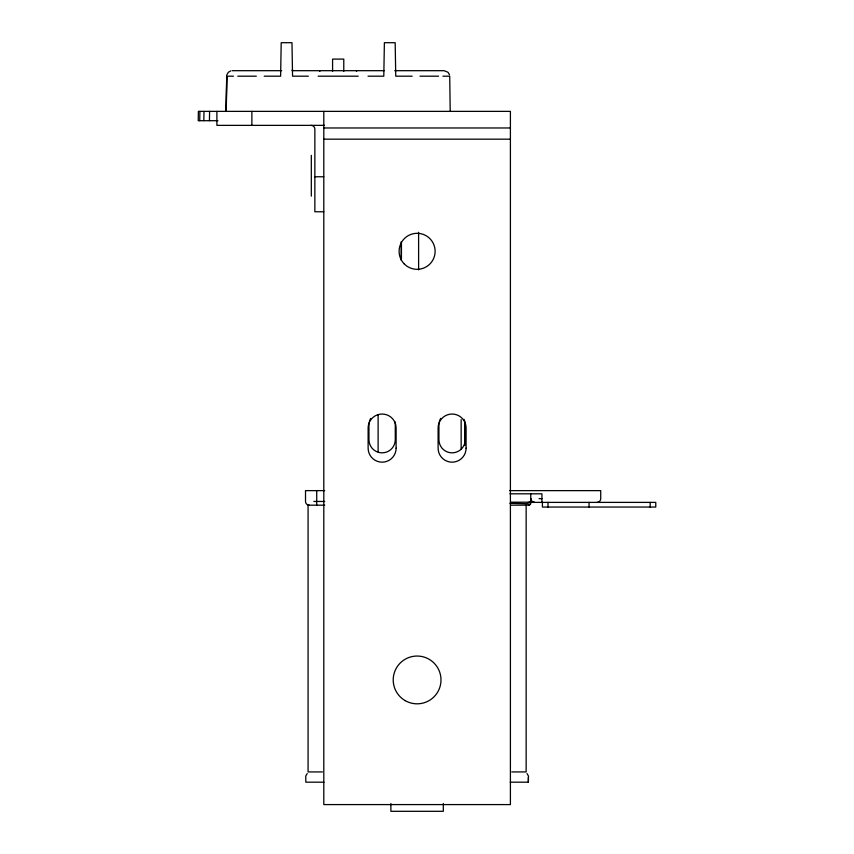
<?xml version="1.0" encoding="UTF-8"?>
<svg xmlns="http://www.w3.org/2000/svg" width="854" height="854" viewBox="0 0 854 854"><rect width="100%" height="100%" fill="white"/><g stroke="black" fill="none" stroke-linecap="round" stroke-linejoin="round"><path stroke-width="1.28" d="M199.729 120.702L199.9 111.372M203.828 120.702L203.989 111.372M209.433 120.702L209.593 111.372M226.15 111.372L226.748 76.187L233.462 76.187M356.534 71.448L356.545 70.69M528.284 503.732L509.913 503.316M510.222 782.189L528.38 782.189L528.466 776.072L527.014 773.564M530.686 503.807L530.056 501.704M226.865 74.757L228.328 72.291L230.815 70.871M307.194 773.564L305.753 776.072L305.828 782.189L323.997 782.189M510.585 505.184L529.363 505.12M528.882 505.184L530.334 504.479L530.58 503.23M232.245 70.69L281.692 70.69M292.121 70.69L384.236 70.69M394.676 70.69L444.123 70.69L448.04 72.291L449.503 74.757M237.775 76.187L256.339 76.187M264.206 76.187L280.614 76.187L281.201 42.7L291.972 42.7L292.559 76.187L308.337 76.187M318.147 76.187L358.221 76.187M368.031 76.187L383.798 76.187L384.385 42.7L395.167 42.7L395.754 76.187L412.151 76.187M420.019 76.187L438.593 76.187M442.906 76.187L449.716 76.187L450.207 111.372M217.93 120.702L198.235 120.702L198.395 111.372L510.404 111.372L510.404 804.585L323.805 804.585L323.805 111.372M324.52 125.367L216.895 125.367L216.895 111.372M323.805 127.972L510.404 127.972M323.805 139.17L510.404 139.17M314.859 176.767L323.762 176.767M323.762 211.76L314.859 211.76L314.859 129.093A3.736 3.736 0 0 0 311.123 125.367M324.701 490.634L305.518 490.634L305.518 501.458A3.736 3.736 0 0 0 309.255 505.184M509.678 490.634L600.725 490.634L600.725 498.651A3.736 3.736 0 0 1 596.989 502.387M509.966 493.804L541.938 493.804L541.938 502.387M539.045 498.651L541.938 498.651M313.824 501.458L324.723 501.458M510.767 502.195L530.75 502.195L530.75 493.804M528.306 502.387L655.765 502.387L655.765 507.052L542.407 507.052L542.407 502.387M324.723 505.184L308.07 505.184L308.07 771.931L322.406 771.931M511.802 771.931L526.149 771.931L526.149 505.184M529.693 502.792L530.238 503.07M319.812 70.69L319.834 71.437M292.442 69.27L292.463 70.69M528.348 777.524L528.38 782.189M650.172 502.387L650.172 507.052M589.057 502.387L589.057 507.052M548.001 502.387L548.001 507.052M464.886 423.349L464.886 445.34M461.149 419.624L461.149 449.514M443.322 803.529L443.322 811.3L390.886 811.3L390.886 803.529M418.609 232.288L418.609 269.885M401.444 242.728L401.444 258.613M401.252 241.607L401.252 260.256M378.119 414.638L378.119 451.937M343.778 71.362L343.778 59.097L332.58 59.097L332.58 71.362M316.717 490.634L316.717 505.184M311.315 155.332L311.315 196.132M251.877 111.372L251.877 125.367M439.137 422.655A13.152 13.152 0 0 0 438.935 424.95L438.935 439.693A13.152 13.152 0 0 0 452.097 452.844A13.152 13.152 0 0 0 465.249 439.693L465.249 424.95A13.152 13.152 0 0 0 464.021 419.389M439.383 421.545A13.152 13.152 0 0 1 440.707 418.375M369.163 422.655A13.152 13.152 0 0 0 368.96 424.95L368.96 439.693A13.152 13.152 0 0 0 382.122 452.844A13.152 13.152 0 0 0 395.274 439.693L395.274 424.95A13.152 13.152 0 0 0 394.826 421.545M369.408 421.545A13.152 13.152 0 0 1 370.732 418.375M226.652 76.187L226.267 111.372L226.748 76.187M534.476 502.387L531.754 501.213L530.75 498.651A3.736 3.736 0 0 0 534.476 502.387M466.092 448.179L466.092 428.025A13.995 13.995 0 0 0 452.097 414.03A13.995 13.995 0 0 0 438.102 428.025L438.102 448.179A13.995 13.995 0 0 0 452.097 462.174A13.995 13.995 0 0 0 466.092 448.179M396.117 448.179L396.117 428.025A13.995 13.995 0 0 0 382.122 414.03A13.995 13.995 0 0 0 368.127 428.025L368.127 448.179A13.995 13.995 0 0 0 382.122 462.174A13.995 13.995 0 0 0 396.117 448.179M404.369 264.046A18.009 18.009 0 0 0 434.505 255.976A18.009 18.009 0 0 0 412.45 233.921A18.009 18.009 0 0 0 404.369 264.046M405.17 700.622A23.88 23.88 0 0 0 440.995 679.933A23.88 23.88 0 0 0 405.17 659.245A23.88 23.88 0 0 0 405.17 700.622"/></g></svg>
